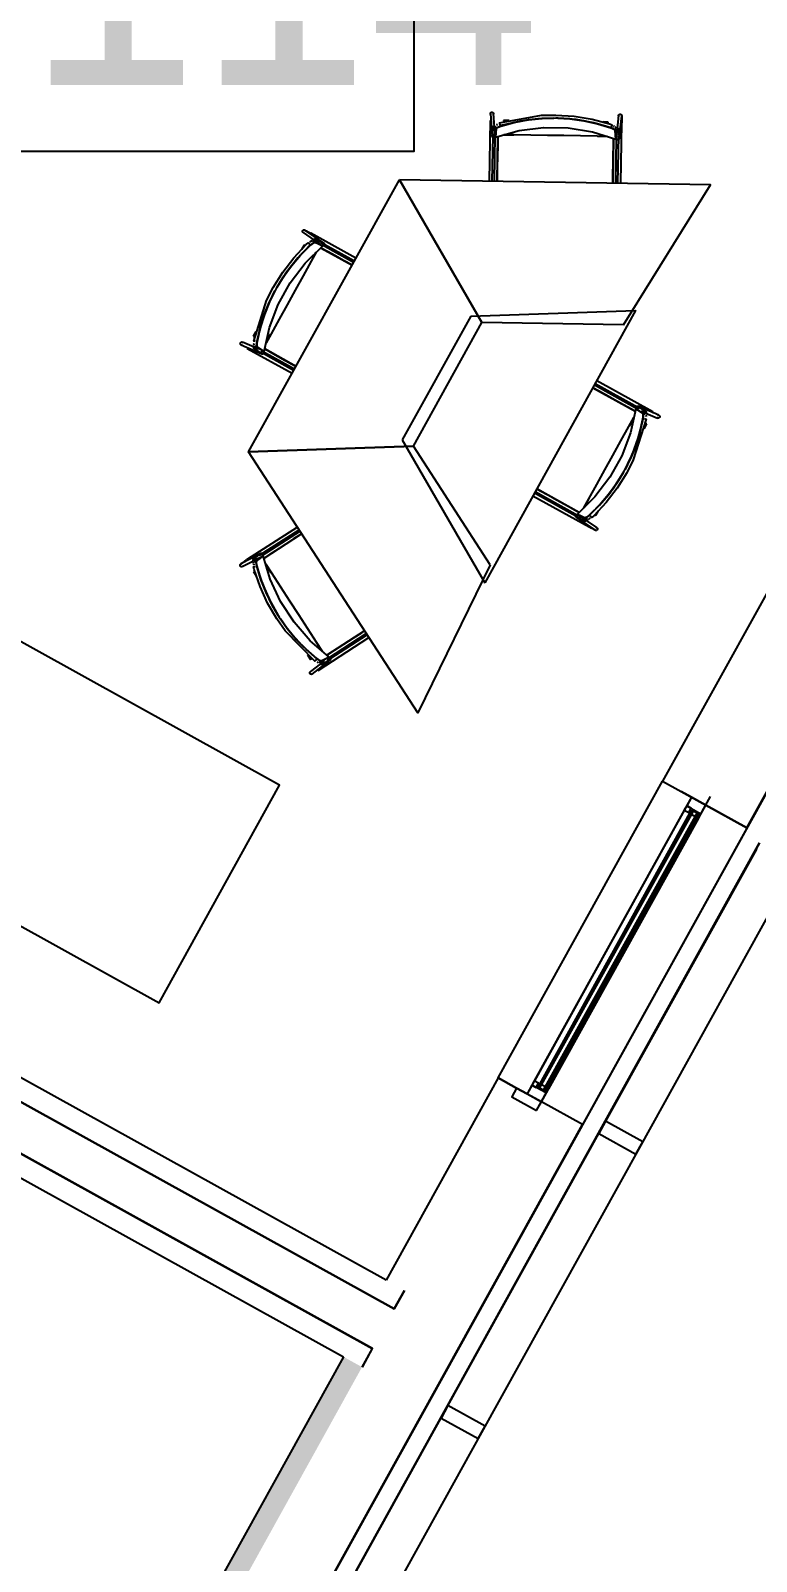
# Model space of a CAD drawing. Header units: metres. Extents: x 2.5 to 42.6, y 0.9 to 31.9.
# Drawn here: x 30.366 to 31.377, y 12.086 to 14.218 of the extents above; entities that cross this region are included whole.
import ezdxf

# ---------------------------------------------------------------- set-up
doc = ezdxf.new("R2010")
doc.units = ezdxf.units.M
for name, color, linetype in [('ARREDI', 9, 'Continuous'), ('INFISSI_VETRATE', 4, 'Continuous'), ('PARETI_STRUTTURE', 7, 'Continuous'), ('PILASTRI_SETTI', 8, 'Continuous'), ('WAYFINDING_RIQUADRI', 7, 'Continuous'), ('WAYFINDING_TESTI', 7, 'Continuous')]:
    doc.layers.add(name, color=color, linetype=linetype)

msp = doc.modelspace()

# ---------------------------------------------------------------- linework, layer by layer
at = {"layer": 'ARREDI'}
for points in [[(31.0068, 14.0925), (31.0063, 14.0925), (31.006, 14.0925), (31.006, 14.0925), (31.006, 14.0925)], [(31.0071, 14.1005), (31.0066, 14.1011), (31.0063, 14.1018), (31.0063, 14.102), (31.0063, 14.1025), (31.0066, 14.1032), (31.007, 14.1038), (31.0077, 14.1042), (31.0084, 14.1043), (31.0092, 14.1042), (31.0098, 14.1039)], [(31.0075, 14.0925), (31.0068, 14.0925)], [(31.0098, 14.1039), (31.0103, 14.1033), (31.0106, 14.1026), (31.0106, 14.1024), (31.0106, 14.1019), (31.0104, 14.1012), (31.0099, 14.1006)], [(31.0208, 14.0848), (31.0396, 14.09), (31.0588, 14.0936)], [(31.0589, 14.0936), (31.0397, 14.09), (31.021, 14.0849)], [(31.0248, 14.0928), (31.0248, 14.0928)], [(31.0248, 14.0928), (31.0248, 14.0925), (31.0248, 14.092), (31.0248, 14.0914), (31.0248, 14.0906)], [(31.0779, 14.0956), (31.0593, 14.0936)], [(31.0593, 14.0936), (31.0779, 14.0956)], [(31.0785, 14.0956), (31.0949, 14.096)], [(31.0948, 14.096), (31.0786, 14.0956)], [(31.1739, 14.0824), (31.1554, 14.0881), (31.1364, 14.0923), (31.1171, 14.095), (31.1005, 14.0959)], [(31.1005, 14.0959), (31.1171, 14.095), (31.1364, 14.0923), (31.1555, 14.0881), (31.1741, 14.0823)], [(31.1856, 14.0977), (31.1851, 14.0983), (31.1849, 14.099), (31.1849, 14.0995), (31.1849, 14.0998), (31.1852, 14.1005), (31.1857, 14.101)], [(31.1857, 14.101), (31.1864, 14.1014), (31.1872, 14.1014), (31.1879, 14.1013), (31.1885, 14.1009), (31.189, 14.1003), (31.1892, 14.0996), (31.1892, 14.0991), (31.1892, 14.0988), (31.1888, 14.0981), (31.1883, 14.0976)], [(31.0096, 14.0691), (31.0091, 14.0697), (31.0088, 14.0704), (31.0088, 14.0706), (31.0088, 14.0711), (31.009, 14.0718), (31.0095, 14.0724), (31.0101, 14.0728), (31.0109, 14.0729)], [(31.0107, 14.0813), (31.0102, 14.0819), (31.0099, 14.0826), (31.0099, 14.0832), (31.0099, 14.0833), (31.0101, 14.0839), (31.0102, 14.084), (31.0106, 14.0846), (31.0113, 14.0849), (31.012, 14.0851)], [(31.0139, 14.084), (31.0142, 14.0834), (31.0142, 14.0828), (31.0142, 14.0826), (31.014, 14.0819), (31.014, 14.0819), (31.0135, 14.0814), (31.0129, 14.081), (31.0121, 14.0809), (31.0114, 14.081), (31.0107, 14.0813)], [(31.0133, 14.0696), (31.0123, 14.0725), (31.0133, 14.0696)], [(31.0124, 14.0777), (31.0126, 14.0791), (31.0132, 14.085)], [(31.0145, 14.0814), (31.0139, 14.0755), (31.0133, 14.0696), (31.0463, 14.0787), (31.0803, 14.083), (31.1146, 14.0825), (31.1484, 14.0771), (31.1811, 14.0669), (31.1807, 14.0728), (31.1803, 14.0787), (31.1798, 14.0794), (31.1784, 14.0804), (31.1763, 14.0814), (31.1741, 14.0823)], [(31.0208, 14.0848), (31.0186, 14.084), (31.0165, 14.083), (31.0151, 14.0821), (31.0145, 14.0814)], [(31.0145, 14.0814), (31.015, 14.0821), (31.0164, 14.083), (31.0184, 14.0839), (31.0208, 14.0848)], [(31.0151, 14.0866), (31.0163, 14.0872)], [(31.0163, 14.0872), (31.0151, 14.0866)], [(31.0167, 14.0706), (31.0165, 14.0578), (31.0163, 14.0425), (31.016, 14.0272), (31.0158, 14.012), (31.0157, 14.0079)], [(31.0201, 14.0864), (31.0199, 14.0871), (31.0197, 14.0878), (31.0195, 14.0884), (31.0193, 14.0889), (31.0192, 14.0892), (31.0192, 14.0892), (31.0192, 14.0892), (31.0193, 14.089)], [(31.0205, 14.0851), (31.0205, 14.0853), (31.0203, 14.0858), (31.0201, 14.0864)], [(31.0253, 14.0729), (31.0392, 14.0727)], [(31.1692, 14.0706), (31.1549, 14.0708), (31.1319, 14.0712), (31.1088, 14.0716), (31.0857, 14.0719), (31.0626, 14.0723), (31.0396, 14.0727), (31.0253, 14.0729)], [(31.1555, 14.0708), (31.1692, 14.0706)], [(31.1704, 14.0883), (31.1704, 14.089), (31.1704, 14.0897), (31.1704, 14.0902), (31.1704, 14.0904)], [(31.1741, 14.0823), (31.1765, 14.0814), (31.1785, 14.0804), (31.1798, 14.0794), (31.1803, 14.0787)], [(31.1749, 14.0839), (31.1746, 14.0833), (31.1745, 14.0829), (31.1744, 14.0826)], [(31.1759, 14.0866), (31.1758, 14.0864), (31.1756, 14.0859), (31.1754, 14.0853), (31.1751, 14.0846), (31.1749, 14.0839)], [(31.1756, 14.0859), (31.1766, 14.0855)], [(31.1766, 14.0855), (31.1756, 14.0859)], [(31.1778, 14.085), (31.1788, 14.0845)], [(31.179, 14.0844), (31.1779, 14.085)], [(31.1799, 14.084), (31.1812, 14.083)], [(31.1813, 14.083), (31.1799, 14.0839)], [(31.1841, 14.0785), (31.1834, 14.0782), (31.1827, 14.0781), (31.1819, 14.0783), (31.1813, 14.0786), (31.1809, 14.0792), (31.1809, 14.0792), (31.1806, 14.0799), (31.1806, 14.0801), (31.1807, 14.0807), (31.181, 14.0813), (31.1815, 14.0819)], [(31.1819, 14.0807), (31.1822, 14.0764), (31.1823, 14.0747)], [(31.1822, 14.0822), (31.1829, 14.0823), (31.1836, 14.0822), (31.1843, 14.0818), (31.1847, 14.0812), (31.1848, 14.0811), (31.185, 14.0805), (31.185, 14.0803), (31.1849, 14.0798), (31.1846, 14.0791), (31.1841, 14.0785)], [(31.1822, 14.0783), (31.1822, 14.0783)], [(31.1824, 14.0732), (31.1825, 14.0722)], [(31.1883, 14.0895), (31.1877, 14.0895)], [(31.1892, 14.0895), (31.1892, 14.0895), (31.1891, 14.0895), (31.1888, 14.0895), (31.1883, 14.0895)], [(31.0128, 14.0698), (31.0124, 14.0692), (31.0117, 14.0688), (31.011, 14.0687), (31.0102, 14.0688), (31.0096, 14.0691)], [(31.1767, 14.0058), (31.1769, 14.0188), (31.1772, 14.0317), (31.1774, 14.0446), (31.1776, 14.0575), (31.1777, 14.068)], [(31.182, 14.069), (31.1811, 14.0669)], [(31.1849, 14.0663), (31.1842, 14.066), (31.1834, 14.0659), (31.1827, 14.066), (31.1821, 14.0664), (31.1816, 14.067), (31.1814, 14.0678)], [(31.1844, 14.07), (31.185, 14.0696), (31.1855, 14.069), (31.1857, 14.0683), (31.1857, 14.0678), (31.1857, 14.0678), (31.1857, 14.0675), (31.1854, 14.0668), (31.1849, 14.0663)], [(30.8992, 13.6392), (30.6697, 13.6313), (30.8797, 14.0102)], [(31.1915, 13.8082), (31.3128, 14.0032), (30.8797, 14.0102)], [(30.6815, 13.7776), (30.6864, 13.7743), (30.6913, 13.7711), (30.6988, 13.8044), (30.711, 13.8365), (30.7276, 13.8665), (30.7483, 13.8938), (30.7726, 13.9178), (30.7672, 13.9203), (30.7618, 13.9227), (30.761, 13.9226), (30.7595, 13.9218), (30.7576, 13.9205), (30.7557, 13.9189)], [(30.7447, 13.938), (30.7447, 13.9387), (30.745, 13.9394), (30.7455, 13.94), (30.7462, 13.9403), (30.7469, 13.9405), (30.7476, 13.9403), (30.7481, 13.9401), (30.7481, 13.9401), (30.7483, 13.9399), (30.7487, 13.9393), (30.749, 13.9386)], [(30.7468, 13.9361), (30.7461, 13.9363), (30.7456, 13.9365), (30.7456, 13.9365), (30.7454, 13.9367), (30.745, 13.9373), (30.7447, 13.938)], [(30.7527, 13.9225), (30.7527, 13.9225)], [(30.7528, 13.9225), (30.7529, 13.9223), (30.7533, 13.9219), (30.7537, 13.9214), (30.7542, 13.9208), (30.7547, 13.9203)], [(30.7533, 13.9219), (30.7541, 13.9226)], [(30.7551, 13.9234), (30.7562, 13.9242)], [(30.7562, 13.9242), (30.7552, 13.9235)], [(30.7561, 13.9348), (30.7557, 13.9343)], [(30.7557, 13.9189), (30.7577, 13.9205), (30.7595, 13.9218), (30.761, 13.9226), (30.7619, 13.9227)], [(30.7565, 13.9356), (30.7565, 13.9356), (30.7565, 13.9355), (30.7563, 13.9353), (30.7561, 13.9349)], [(30.757, 13.9247), (30.7585, 13.9255)], [(30.7585, 13.9255), (30.757, 13.9248)], [(30.7596, 13.926), (30.7599, 13.9267), (30.7604, 13.9272), (30.761, 13.9276), (30.7617, 13.9277), (30.7618, 13.9277), (30.7625, 13.9276), (30.7626, 13.9275), (30.7631, 13.9272), (30.7635, 13.9266), (30.7638, 13.9259)], [(30.7638, 13.9259), (30.7638, 13.9252), (30.7635, 13.9245), (30.763, 13.9239), (30.7624, 13.9235), (30.7617, 13.9234), (30.7616, 13.9234), (30.7609, 13.9235), (30.7608, 13.9236), (30.7603, 13.9239), (30.7599, 13.9245), (30.7596, 13.9252)], [(30.7608, 13.925), (30.7648, 13.9232), (30.7663, 13.9225)], [(30.7677, 13.9219), (30.7686, 13.9215)], [(30.771, 13.9216), (30.7715, 13.9222), (30.7721, 13.9225), (30.7729, 13.9227), (30.7736, 13.9225), (30.774, 13.9223), (30.774, 13.9223), (30.7742, 13.9221), (30.7747, 13.9215), (30.7749, 13.9208)], [(30.7638, 13.9091), (30.7569, 13.8966), (30.7457, 13.8764), (30.7345, 13.8562), (30.7233, 13.836), (30.7121, 13.8158), (30.7009, 13.7957), (30.694, 13.7832)], [(30.7091, 13.8603), (30.7178, 13.8746), (30.7292, 13.8904), (30.7419, 13.9052), (30.7557, 13.9189)], [(30.7556, 13.9188), (30.7418, 13.9051), (30.7292, 13.8903), (30.7177, 13.8746), (30.7091, 13.8603)], [(30.7487, 13.9184), (30.7481, 13.9188), (30.7475, 13.9191), (30.7471, 13.9193), (30.7468, 13.9194)], [(30.7547, 13.9203), (30.7551, 13.9198), (30.7554, 13.9195), (30.7556, 13.9193)], [(30.7571, 13.8969), (30.7638, 13.9091)], [(30.8132, 13.8915), (30.8018, 13.8978), (30.7905, 13.904), (30.7793, 13.9103), (30.7708, 13.915)], [(30.7712, 13.9196), (30.7726, 13.9178)], [(30.7749, 13.9208), (30.7749, 13.9201), (30.7746, 13.9194), (30.7741, 13.9188), (30.7735, 13.9185), (30.7728, 13.9183), (30.772, 13.9185)], [(30.6988, 13.8403), (30.6916, 13.8225), (30.6857, 13.8039), (30.6814, 13.785)], [(30.6814, 13.7848), (30.6857, 13.8038), (30.6915, 13.8224), (30.6988, 13.8402)], [(30.7064, 13.8554), (30.699, 13.8409)], [(30.699, 13.8408), (30.7064, 13.8554)], [(30.9791, 13.82), (30.8837, 13.6478)], [(30.9791, 13.82), (31.2086, 13.8279), (30.9986, 13.449)], [(30.6697, 13.6313), (30.8992, 13.6392), (30.9946, 13.8114)], [(30.694, 13.7832), (30.7008, 13.7954)], [(31.1915, 13.8082), (30.9946, 13.8114)], [(30.6611, 13.7801), (30.6604, 13.7799), (30.6596, 13.78), (30.6594, 13.7801), (30.6594, 13.7801), (30.659, 13.7803), (30.6585, 13.7809), (30.6582, 13.7816), (30.6581, 13.7823), (30.6583, 13.7831), (30.6588, 13.7837), (30.6594, 13.7841)], [(30.6594, 13.7841), (30.6601, 13.7842), (30.6609, 13.7841), (30.6611, 13.7841), (30.6611, 13.7841), (30.6615, 13.7838), (30.6621, 13.7833)], [(30.6681, 13.7761), (30.6678, 13.7756), (30.6677, 13.7754)], [(30.6677, 13.7753), (30.6677, 13.7753)], [(30.6684, 13.7767), (30.6681, 13.7761)], [(30.6762, 13.7921), (30.6765, 13.792), (30.6769, 13.7917), (30.6775, 13.7914), (30.6781, 13.791)], [(30.679, 13.7851), (30.6782, 13.7852), (30.6776, 13.7853), (30.6771, 13.7854), (30.6768, 13.7854), (30.6768, 13.7854), (30.6768, 13.7854), (30.677, 13.7854)], [(30.6797, 13.7743), (30.679, 13.7741), (30.6783, 13.7742), (30.6777, 13.7744), (30.6776, 13.7745), (30.6771, 13.775), (30.6771, 13.775), (30.6768, 13.7757), (30.6768, 13.7764), (30.677, 13.7772), (30.6775, 13.7778)], [(30.6772, 13.7798), (30.6771, 13.7806), (30.6772, 13.7819)], [(30.6772, 13.7819), (30.6771, 13.7806)], [(30.6837, 13.7741), (30.6825, 13.7749), (30.6776, 13.7782)], [(30.6788, 13.7784), (30.6796, 13.7783), (30.6801, 13.778), (30.6802, 13.7779), (30.6807, 13.7774), (30.6807, 13.7774), (30.681, 13.7767), (30.681, 13.776), (30.6808, 13.7753), (30.6804, 13.7747), (30.6797, 13.7743)], [(30.681, 13.7847), (30.6808, 13.7848), (30.6803, 13.7848), (30.6797, 13.785)], [(30.6815, 13.7776), (30.6811, 13.7784), (30.6809, 13.78), (30.6811, 13.7823), (30.6814, 13.7848)], [(30.6814, 13.7848), (30.6811, 13.7824), (30.681, 13.7801), (30.6811, 13.7784), (30.6815, 13.7776)], [(30.6921, 13.7745), (30.7032, 13.7683), (30.7166, 13.7609), (30.73, 13.7535), (30.7357, 13.7503)], [(30.69, 13.7675), (30.6892, 13.7673), (30.6885, 13.7674), (30.6883, 13.7675), (30.6882, 13.7675), (30.6878, 13.7678), (30.6873, 13.7683), (30.687, 13.769), (30.687, 13.7697), (30.6872, 13.7705)], [(30.6913, 13.771), (30.6883, 13.7715), (30.6913, 13.771)], [(30.6904, 13.7712), (30.6909, 13.7707), (30.6912, 13.77), (30.6912, 13.7692), (30.691, 13.7685), (30.6906, 13.7679), (30.6899, 13.7675)], [(31.2082, 13.6877), (31.197, 13.6939), (31.1836, 13.7013), (31.1703, 13.7087), (31.1569, 13.7161), (31.1491, 13.7205)], [(31.2188, 13.6846), (31.2139, 13.6879), (31.209, 13.6912), (31.2014, 13.6578), (31.1893, 13.6257), (31.1726, 13.5958), (31.1519, 13.5684), (31.1276, 13.5444), (31.133, 13.5419), (31.1384, 13.5395), (31.1393, 13.5397), (31.1408, 13.5404), (31.1427, 13.5418), (31.1445, 13.5433)], [(31.2098, 13.691), (31.2093, 13.6915), (31.209, 13.6922), (31.209, 13.693), (31.2092, 13.6937), (31.2097, 13.6943), (31.2103, 13.6947)], [(31.209, 13.6912), (31.2119, 13.6908), (31.209, 13.6912)], [(31.2103, 13.6947), (31.211, 13.6949), (31.2118, 13.6948), (31.212, 13.6947), (31.212, 13.6947), (31.2124, 13.6945), (31.2129, 13.6939), (31.2132, 13.6932), (31.2133, 13.6925), (31.213, 13.6917)], [(31.2165, 13.6881), (31.2177, 13.6873), (31.2226, 13.684)], [(31.2214, 13.6839), (31.2207, 13.6839), (31.2201, 13.6842), (31.22, 13.6843), (31.2195, 13.6848), (31.2195, 13.6848), (31.2192, 13.6855), (31.2192, 13.6862), (31.2194, 13.6869), (31.2199, 13.6875), (31.2205, 13.6879)], [(31.2205, 13.6879), (31.2212, 13.6881), (31.222, 13.688), (31.2225, 13.6878), (31.2226, 13.6877), (31.2231, 13.6872), (31.2231, 13.6872), (31.2234, 13.6865), (31.2234, 13.6858), (31.2232, 13.685), (31.2227, 13.6844)], [(31.2322, 13.6861), (31.2324, 13.6866), (31.2326, 13.6868)], [(31.2326, 13.6869), (31.2326, 13.6869)], [(31.1364, 13.5531), (31.1434, 13.5656), (31.1545, 13.5858), (31.1657, 13.606), (31.1769, 13.6262), (31.1881, 13.6464), (31.1993, 13.6665), (31.2062, 13.679)], [(31.2062, 13.6791), (31.1995, 13.6668)], [(31.2188, 13.6774), (31.2145, 13.6584), (31.2087, 13.6398), (31.2015, 13.622)], [(31.2015, 13.6219), (31.2087, 13.6397), (31.2145, 13.6583), (31.2188, 13.6772)], [(31.2188, 13.6774), (31.2192, 13.6798), (31.2193, 13.6821), (31.2191, 13.6838), (31.2188, 13.6846)], [(31.2188, 13.6846), (31.2191, 13.6838), (31.2193, 13.6822), (31.2192, 13.6799), (31.2188, 13.6774)], [(31.2192, 13.6775), (31.2195, 13.6775), (31.2199, 13.6774), (31.2205, 13.6773)], [(31.2213, 13.6771), (31.222, 13.677), (31.2227, 13.6769), (31.2232, 13.6768), (31.2234, 13.6768), (31.2235, 13.6768), (31.2235, 13.6768), (31.2232, 13.6768)], [(31.224, 13.6701), (31.2238, 13.6703), (31.2233, 13.6705), (31.2228, 13.6708), (31.2221, 13.6712)], [(31.223, 13.6824), (31.2231, 13.6816), (31.2231, 13.6803)], [(31.2231, 13.6803), (31.2231, 13.6816)], [(31.2318, 13.6855), (31.2322, 13.6861)], [(31.2408, 13.6781), (31.2401, 13.678), (31.2393, 13.6781), (31.2391, 13.6781), (31.2391, 13.6781), (31.2387, 13.6784), (31.2382, 13.6789)], [(31.2391, 13.6821), (31.2399, 13.6823), (31.2406, 13.6822), (31.2408, 13.6821), (31.2409, 13.6821), (31.2413, 13.6819), (31.2418, 13.6813), (31.2421, 13.6806), (31.2421, 13.6799), (31.2419, 13.6792), (31.2414, 13.6786), (31.2408, 13.6781)], [(30.8837, 13.6478), (30.9986, 13.449)], [(31.0062, 13.474), (30.9052, 13.2678), (30.6697, 13.6313)], [(31.0062, 13.474), (30.8992, 13.6392)], [(31.1912, 13.6019), (31.1825, 13.5876), (31.171, 13.5718), (31.1584, 13.557), (31.1445, 13.5433)], [(31.1446, 13.5434), (31.1584, 13.5571), (31.1711, 13.5719), (31.1825, 13.5876), (31.1912, 13.6019)], [(31.1939, 13.6068), (31.2012, 13.6214)], [(31.2012, 13.6214), (31.1939, 13.6068)], [(31.071, 13.5796), (31.0758, 13.577), (31.0871, 13.5707), (31.0984, 13.5644), (31.1097, 13.5582), (31.121, 13.5519), (31.1301, 13.5469)], [(31.1432, 13.5653), (31.1364, 13.5531)], [(31.1253, 13.5414), (31.1253, 13.5421), (31.1256, 13.5428), (31.1261, 13.5434), (31.1267, 13.5437), (31.1275, 13.5439), (31.1282, 13.5437)], [(31.1293, 13.5406), (31.1288, 13.54), (31.1281, 13.5397), (31.1274, 13.5395), (31.1266, 13.5397), (31.1262, 13.5399), (31.1262, 13.5399), (31.126, 13.5401), (31.1255, 13.5407), (31.1253, 13.5414)], [(31.1291, 13.5426), (31.1276, 13.5444)], [(31.1325, 13.5403), (31.1316, 13.5407)], [(31.1394, 13.5372), (31.1355, 13.539), (31.134, 13.5397)], [(31.1365, 13.5363), (31.1365, 13.537), (31.1367, 13.5377), (31.1372, 13.5383), (31.1379, 13.5387), (31.1386, 13.5388), (31.1386, 13.5388), (31.1393, 13.5387), (31.1394, 13.5386), (31.1399, 13.5383), (31.1404, 13.5377), (31.1406, 13.537)], [(31.1445, 13.5433), (31.1426, 13.5417), (31.1407, 13.5404), (31.1392, 13.5396), (31.1384, 13.5395)], [(31.1432, 13.5375), (31.1417, 13.5367)], [(31.1417, 13.5367), (31.1432, 13.5374)], [(31.1451, 13.5388), (31.144, 13.538)], [(31.144, 13.538), (31.1451, 13.5387)], [(31.1455, 13.5419), (31.1451, 13.5424), (31.1448, 13.5427), (31.1446, 13.5429)], [(31.1475, 13.5397), (31.1473, 13.5399), (31.147, 13.5403), (31.1465, 13.5408), (31.146, 13.5414), (31.1455, 13.5419)], [(31.147, 13.5403), (31.1461, 13.5396)], [(31.1475, 13.5397), (31.1475, 13.5397)], [(31.1515, 13.5438), (31.1522, 13.5434), (31.1528, 13.5431), (31.1532, 13.5429), (31.1534, 13.5428)], [(30.7434, 13.517), (30.7433, 13.5169), (30.7324, 13.5099), (30.7216, 13.5028), (30.7107, 13.4958), (30.6999, 13.4888), (30.6911, 13.4831)], [(31.1406, 13.5362), (31.1403, 13.5355), (31.1399, 13.535), (31.1392, 13.5346), (31.1385, 13.5345), (31.1384, 13.5345), (31.1378, 13.5346), (31.1376, 13.5347), (31.1371, 13.535), (31.1367, 13.5356), (31.1365, 13.5363)], [(31.1438, 13.5266), (31.1437, 13.5266), (31.1438, 13.5266), (31.1439, 13.5269), (31.1442, 13.5274)], [(31.1442, 13.5274), (31.1445, 13.5279)], [(31.1555, 13.5243), (31.1555, 13.5235), (31.1552, 13.5228), (31.1547, 13.5222), (31.1541, 13.5219), (31.1533, 13.5218), (31.1526, 13.5219), (31.1522, 13.5221), (31.1522, 13.5221), (31.152, 13.5223), (31.1515, 13.5229), (31.1513, 13.5236)], [(31.1534, 13.5261), (31.1542, 13.5259), (31.1546, 13.5257), (31.1546, 13.5257), (31.1548, 13.5255), (31.1553, 13.525), (31.1555, 13.5243)], [(30.6592, 13.4713), (30.6586, 13.4717), (30.6581, 13.4723), (30.6578, 13.473), (30.6578, 13.4737), (30.658, 13.4744), (30.6585, 13.475), (30.6589, 13.4753), (30.6589, 13.4753), (30.6592, 13.4754), (30.6599, 13.4755), (30.6606, 13.4754)], [(30.6668, 13.4806), (30.6668, 13.4806)], [(30.6669, 13.4806), (30.667, 13.4803), (30.6673, 13.4799)], [(30.6673, 13.4799), (30.6677, 13.4793)], [(30.6768, 13.4789), (30.6763, 13.4794), (30.676, 13.4801), (30.676, 13.4809), (30.6763, 13.4816), (30.6763, 13.4816), (30.6767, 13.4821), (30.6768, 13.4822), (30.6774, 13.4825), (30.6781, 13.4826), (30.6788, 13.4825)], [(30.6767, 13.4777), (30.6767, 13.476)], [(30.6767, 13.4759), (30.6767, 13.4776)], [(30.6768, 13.475), (30.6769, 13.4738)], [(30.6769, 13.4737), (30.6768, 13.4748)], [(30.6788, 13.4825), (30.6795, 13.4821), (30.68, 13.4816), (30.6802, 13.4809), (30.6803, 13.4801), (30.68, 13.4794), (30.68, 13.4794), (30.6796, 13.4789), (30.6795, 13.4788), (30.6789, 13.4785), (30.6782, 13.4784), (30.6775, 13.4785)], [(30.6783, 13.4794), (30.6817, 13.4821), (30.683, 13.4831)], [(30.7709, 13.3401), (30.7761, 13.3429), (30.7813, 13.3456), (30.7554, 13.368), (30.7329, 13.3938), (30.7143, 13.4226), (30.6999, 13.4537), (30.6901, 13.4865), (30.6854, 13.4829), (30.6808, 13.4793), (30.6805, 13.4784), (30.6804, 13.4767), (30.6807, 13.4745), (30.6812, 13.4721)], [(30.6812, 13.4721), (30.6807, 13.4746), (30.6804, 13.4768), (30.6805, 13.4785), (30.6808, 13.4793)], [(30.6857, 13.4875), (30.6857, 13.4883), (30.686, 13.489), (30.6864, 13.4896), (30.6869, 13.4898), (30.6871, 13.4899), (30.6878, 13.4901), (30.6885, 13.4899)], [(30.6879, 13.486), (30.6901, 13.4865)], [(30.6885, 13.4899), (30.6892, 13.4896), (30.6897, 13.489), (30.69, 13.4883), (30.69, 13.4876), (30.6897, 13.4868), (30.6893, 13.4863)], [(30.7013, 13.4629), (30.6937, 13.4746)], [(30.6937, 13.4746), (30.7015, 13.4626), (30.714, 13.4433), (30.7265, 13.4239), (30.7391, 13.4045), (30.7516, 13.3851), (30.7641, 13.3658), (30.7719, 13.3538)], [(30.6618, 13.4723), (30.6613, 13.4717), (30.6609, 13.4714), (30.6609, 13.4714), (30.6607, 13.4714), (30.66, 13.4712), (30.6592, 13.4713)], [(30.6784, 13.4657), (30.6777, 13.4653), (30.6772, 13.4649), (30.6768, 13.4646), (30.6765, 13.4645)], [(30.6766, 13.4711), (30.6766, 13.4711), (30.6767, 13.4711), (30.6769, 13.4712)], [(30.6774, 13.4713), (30.6772, 13.4724)], [(30.6772, 13.4724), (30.6774, 13.4713)], [(30.6774, 13.4713), (30.6781, 13.4715), (30.6788, 13.4717)], [(30.6795, 13.4718), (30.6801, 13.472), (30.6806, 13.4721), (30.6808, 13.4722)], [(30.7109, 13.4034), (30.7024, 13.4177), (30.6939, 13.4353), (30.6868, 13.4534), (30.6812, 13.4721)], [(30.6813, 13.4719), (30.6869, 13.4533), (30.6939, 13.4352), (30.7025, 13.4177), (30.711, 13.4034)], [(30.714, 13.3986), (30.7234, 13.3853)], [(30.7234, 13.3853), (30.714, 13.3986)], [(30.7238, 13.3848), (30.7361, 13.3701), (30.7497, 13.3562), (30.7644, 13.3435)], [(30.7645, 13.3434), (30.7498, 13.3562), (30.7361, 13.37), (30.7238, 13.3848)], [(30.7787, 13.3479), (30.7894, 13.3549), (30.8022, 13.3632), (30.8151, 13.3715), (30.8279, 13.3798), (30.8312, 13.382)], [(30.7719, 13.3537), (30.7644, 13.3655)], [(30.7813, 13.3456), (30.7796, 13.3432), (30.7813, 13.3456)], [(30.7549, 13.3237), (30.755, 13.3244), (30.7555, 13.325), (30.7557, 13.3252), (30.7557, 13.3252), (30.7561, 13.3254), (30.7568, 13.3256)], [(30.7557, 13.3423), (30.7559, 13.3424), (30.7563, 13.3427), (30.7569, 13.343), (30.7575, 13.3434)], [(30.7636, 13.342), (30.7632, 13.3414), (30.7627, 13.3408), (30.7623, 13.3403), (30.762, 13.3399), (30.7618, 13.3396), (30.7618, 13.3396), (30.7618, 13.3396), (30.762, 13.3398)], [(30.7645, 13.343), (30.7643, 13.3428), (30.764, 13.3425), (30.7636, 13.342)], [(30.7645, 13.3434), (30.7665, 13.342), (30.7685, 13.3408), (30.77, 13.3401), (30.7709, 13.3401)], [(30.7709, 13.3401), (30.7701, 13.3401), (30.7685, 13.3408), (30.7666, 13.3419), (30.7645, 13.3434)], [(30.7662, 13.3377), (30.7651, 13.3383)], [(30.7651, 13.3383), (30.7663, 13.3376)], [(30.7656, 13.3281), (30.766, 13.3275)], [(30.766, 13.3275), (30.7663, 13.3271), (30.7664, 13.3269), (30.7665, 13.3268), (30.7664, 13.3268)], [(30.7751, 13.3404), (30.7739, 13.3397), (30.7686, 13.337)], [(30.7689, 13.3374), (30.769, 13.3381), (30.7695, 13.3387), (30.7699, 13.3391), (30.7701, 13.3391), (30.7708, 13.3393), (30.7715, 13.3393), (30.7722, 13.3389), (30.7727, 13.3384), (30.773, 13.3377), (30.7731, 13.337)], [(30.7731, 13.337), (30.7729, 13.3362), (30.7725, 13.3356), (30.772, 13.3353), (30.7719, 13.3352), (30.7712, 13.335), (30.7712, 13.335), (30.7704, 13.3351), (30.7698, 13.3354), (30.7693, 13.336)], [(30.7838, 13.3428), (30.7837, 13.3421), (30.7832, 13.3415), (30.7831, 13.3413), (30.783, 13.3413), (30.7826, 13.341), (30.7819, 13.3408), (30.7812, 13.3409), (30.7805, 13.3412), (30.7799, 13.3418)], [(30.7815, 13.3451), (30.7823, 13.3451), (30.7829, 13.3448), (30.7835, 13.3442), (30.7838, 13.3436), (30.7838, 13.3428)], [(30.7591, 13.3229), (30.759, 13.3225), (30.7585, 13.3219), (30.7584, 13.3218), (30.7584, 13.3218), (30.7579, 13.3215), (30.7572, 13.3213), (30.7565, 13.3214), (30.7558, 13.3217), (30.7553, 13.3222), (30.7549, 13.3229), (30.7549, 13.3237)], [(31.3768, 13.0777), (31.1668, 12.6989)], [(30.9422, 12.2944), (31.1617, 12.6905)], [(30.7227, 11.8984), (30.9422, 12.2944)]]:
    msp.add_lwpolyline(points, dxfattribs=at)
for points in [[(30.8797, 14.0101), (30.9946, 13.8114)], [(29.9939, 13.1694), (30.5449, 12.8639), (30.7129, 13.167), (30.1619, 13.4724)], [(31.2797, 13.1382), (31.2764, 13.1322), (31.2825, 13.1288), (31.2858, 13.1348)], [(31.2797, 13.1382), (31.2985, 13.1277), (31.2951, 13.1215), (31.2963, 13.1209), (31.3064, 13.1392), (31.2865, 13.1503)], [(31.2842, 13.1279), (31.2858, 13.1308), (31.2841, 13.1317), (31.2825, 13.1288)], [(31.2916, 13.1235), (31.2941, 13.1279), (31.2886, 13.131), (31.2861, 13.1265)], [(31.2972, 13.1252), (31.2957, 13.126), (31.2938, 13.1226), (31.2952, 13.1218)], [(31.3812, 13.0865), (31.1617, 12.6905)], [(31.0641, 12.7492), (31.0574, 12.737), (31.0774, 12.726), (31.0875, 12.7443), (31.0864, 12.7449), (31.0829, 12.7388)], [(31.0641, 12.7492), (31.0702, 12.7458), (31.0735, 12.7518), (31.0674, 12.7551)], [(31.0752, 12.7508), (31.0735, 12.7518), (31.0719, 12.7489), (31.0736, 12.748)], [(31.0829, 12.7469), (31.0774, 12.7499), (31.0749, 12.7455), (31.0804, 12.7424)], [(31.0843, 12.7412), (31.0862, 12.7447), (31.0848, 12.7455), (31.0829, 12.742)], [(31.1617, 12.6905), (30.9422, 12.2945), (30.9425, 12.2943), (31.162, 12.6903)], [(30.9422, 12.2944), (30.7227, 11.8984), (30.723, 11.8982), (30.9425, 12.2943)]]:
    msp.add_lwpolyline(points, close=True, dxfattribs=at)
at = {"layer": 'INFISSI_VETRATE'}
for points in [[(31.2761, 13.1133), (31.2822, 13.1194)], [(31.2637, 13.0731), (31.2698, 13.0791)], [(31.2415, 13.0509), (31.2475, 13.0569)], [(31.2291, 13.0106), (31.2351, 13.0167)], [(31.2069, 12.9884), (31.2129, 12.9945)], [(31.1945, 12.9482), (31.2005, 12.9542)], [(31.1722, 12.9259), (31.1783, 12.932)], [(31.1598, 12.8857), (31.1659, 12.8918)], [(31.1376, 12.8635), (31.1437, 12.8695)], [(31.1252, 12.8232), (31.1313, 12.8293)], [(31.103, 12.801), (31.109, 12.8071)], [(31.0906, 12.7608), (31.0966, 12.7668)]]:
    msp.add_lwpolyline(points, dxfattribs=at)
at = {"layer": 'PARETI_STRUTTURE'}
for points in [[(31.006, 14.0925), (31.0046, 14.0081)], [(31.0063, 14.102), (31.0088, 14.0706)], [(31.0131, 14.071), (31.0106, 14.1024)], [(31.0192, 14.0892), (31.0775, 14.0999), (31.0977, 14.1003)], [(31.0977, 14.096), (31.0726, 14.0952), (31.0478, 14.0918), (31.0234, 14.086), (31.0205, 14.0851)], [(31.0324, 14.0927), (31.0248, 14.0928)], [(31.0977, 14.1003), (31.123, 14.0987), (31.1479, 14.0945), (31.1723, 14.0879), (31.1759, 14.0867)], [(31.1744, 14.0826), (31.1502, 14.0895), (31.1256, 14.094), (31.1006, 14.0959), (31.0977, 14.096)], [(31.1849, 14.0995), (31.1814, 14.0682)], [(31.1857, 14.0678), (31.1892, 14.0991)], [(31.1892, 14.0993), (31.1893, 14.098), (31.1893, 14.0964), (31.1892, 14.0931), (31.1892, 14.0895)], [(31.0088, 14.0706), (31.009, 14.0714), (31.009, 14.0716), (31.009, 14.0717), (31.009, 14.0718), (31.009, 14.072), (31.009, 14.0721), (31.009, 14.0722), (31.009, 14.0723), (31.009, 14.0725), (31.0091, 14.0726), (31.0091, 14.0727), (31.0091, 14.0729), (31.0091, 14.073), (31.0091, 14.0731), (31.0091, 14.0733), (31.0091, 14.0734), (31.0091, 14.0735), (31.0091, 14.0736), (31.0092, 14.0738), (31.0092, 14.0739), (31.0092, 14.0741), (31.0092, 14.0742), (31.0092, 14.0743), (31.0092, 14.0744), (31.0092, 14.0746), (31.0092, 14.0747), (31.0092, 14.0748), (31.0093, 14.075), (31.0093, 14.0751), (31.0093, 14.0752), (31.0093, 14.0754), (31.0093, 14.0755), (31.0093, 14.0756), (31.0093, 14.0757), (31.0093, 14.0759), (31.0093, 14.076), (31.0094, 14.0761), (31.0094, 14.0763), (31.0094, 14.0764), (31.0094, 14.0765), (31.0094, 14.0767), (31.0094, 14.0768), (31.0094, 14.0769), (31.0094, 14.0771), (31.0094, 14.0772), (31.0094, 14.0773), (31.0094, 14.0774), (31.0095, 14.0776), (31.0095, 14.0777), (31.0095, 14.0778), (31.0095, 14.078), (31.0095, 14.0781), (31.0095, 14.0782), (31.0095, 14.0784), (31.0095, 14.0785), (31.0095, 14.0786), (31.0096, 14.0788), (31.0096, 14.0789), (31.0096, 14.079), (31.0096, 14.0791), (31.0096, 14.0793), (31.0096, 14.0794), (31.0096, 14.0795), (31.0096, 14.0797), (31.0096, 14.0798), (31.0097, 14.0799), (31.0097, 14.0801), (31.0097, 14.0802), (31.0097, 14.0803), (31.0097, 14.0805), (31.0097, 14.0806), (31.0097, 14.0807), (31.0097, 14.0808), (31.0097, 14.081), (31.0098, 14.0811), (31.0098, 14.0812), (31.0098, 14.0814), (31.0098, 14.0815), (31.0098, 14.0816), (31.0098, 14.0818), (31.0098, 14.0819), (31.0098, 14.082), (31.0098, 14.0821), (31.0099, 14.0823), (31.0099, 14.0824), (31.0099, 14.0826), (31.0099, 14.0827), (31.0099, 14.0828), (31.0099, 14.0829), (31.0099, 14.0831), (31.0099, 14.0831)], [(31.0089, 14.0081), (31.01, 14.0707)], [(31.01, 14.0709), (31.01, 14.0739)], [(31.0124, 14.072), (31.0114, 14.008)], [(31.0126, 14.081), (31.0126, 14.0791)], [(31.0142, 14.0828), (31.0133, 14.0711)], [(31.0157, 14.008), (31.0168, 14.0706)], [(31.1704, 14.0905), (31.1633, 14.0906)], [(31.1812, 14.0684), (31.1812, 14.0685), (31.1812, 14.0686), (31.1812, 14.0688), (31.1812, 14.0689), (31.1812, 14.069), (31.1812, 14.0692), (31.1812, 14.0693), (31.1812, 14.0694), (31.1812, 14.0696), (31.1811, 14.0697), (31.1811, 14.0698), (31.1811, 14.0699), (31.1811, 14.0701), (31.1811, 14.0702), (31.1811, 14.0703), (31.1811, 14.0705), (31.1811, 14.0706), (31.1811, 14.0707), (31.1811, 14.0709), (31.1811, 14.071), (31.1811, 14.0711), (31.1811, 14.0713), (31.1811, 14.0714), (31.1811, 14.0715), (31.1811, 14.0717), (31.181, 14.0718), (31.181, 14.0719), (31.181, 14.072), (31.181, 14.0722), (31.181, 14.0723), (31.181, 14.0724), (31.181, 14.0726), (31.181, 14.0727), (31.181, 14.0728), (31.181, 14.073), (31.181, 14.0731), (31.181, 14.0732), (31.181, 14.0733), (31.181, 14.0735), (31.181, 14.0736), (31.1809, 14.0738), (31.1809, 14.0739), (31.1809, 14.074), (31.1809, 14.0741), (31.1809, 14.0743), (31.1809, 14.0744), (31.1809, 14.0745), (31.1809, 14.0747), (31.1809, 14.0748), (31.1809, 14.0749), (31.1809, 14.0751), (31.1809, 14.0752), (31.1809, 14.0753), (31.1809, 14.0754), (31.1809, 14.0756), (31.1808, 14.0757), (31.1808, 14.0758), (31.1808, 14.076), (31.1808, 14.0761), (31.1808, 14.0762), (31.1808, 14.0764), (31.1808, 14.0765), (31.1808, 14.0766), (31.1808, 14.0768), (31.1808, 14.0769), (31.1808, 14.077), (31.1808, 14.0772), (31.1808, 14.0773), (31.1808, 14.0774), (31.1808, 14.0775), (31.1807, 14.0777), (31.1807, 14.0778), (31.1807, 14.0779), (31.1807, 14.0781), (31.1807, 14.0782), (31.1807, 14.0783), (31.1807, 14.0785), (31.1807, 14.0786), (31.1807, 14.0787), (31.1807, 14.0789), (31.1807, 14.079), (31.1807, 14.0791), (31.1807, 14.0793), (31.1807, 14.0794), (31.1807, 14.0795), (31.1807, 14.0796), (31.1807, 14.0798), (31.1807, 14.0799), (31.1806, 14.08), (31.1806, 14.0801)], [(31.1822, 14.0764), (31.1822, 14.0783)], [(31.1846, 14.071), (31.1835, 14.0052)], [(31.185, 14.0803), (31.1855, 14.0686)], [(31.1878, 14.0052), (31.1892, 14.0895)], [(31.1777, 14.068), (31.1767, 14.0054)], [(31.181, 14.0053), (31.1821, 14.0686)], [(31.711, 13.9504), (31.6852, 13.9647), (31.4561, 13.5514), (31.2462, 13.1726), (31.272, 13.1583)], [(30.7039, 13.86), (30.7173, 13.8815), (30.7327, 13.9015), (30.75, 13.9199), (30.7527, 13.9225)], [(30.7456, 13.9365), (30.7716, 13.9187)], [(30.7478, 13.9403), (30.749, 13.9397), (30.7505, 13.9389), (30.7533, 13.9373), (30.7565, 13.9356)], [(30.774, 13.9223), (30.7481, 13.9401)], [(30.8191, 13.9009), (30.7565, 13.9356)], [(30.7714, 13.9186), (30.7713, 13.9187), (30.7711, 13.9187), (30.771, 13.9188), (30.7709, 13.9188), (30.7708, 13.9189), (30.7707, 13.9189), (30.7706, 13.919), (30.7704, 13.919), (30.7703, 13.9191), (30.7702, 13.9192), (30.7701, 13.9192), (30.77, 13.9193), (30.7698, 13.9193), (30.7697, 13.9194), (30.7696, 13.9194), (30.7695, 13.9195), (30.7694, 13.9196), (30.7692, 13.9196), (30.7691, 13.9197), (30.769, 13.9197), (30.7689, 13.9198), (30.7688, 13.9198), (30.7687, 13.9199), (30.7685, 13.9199), (30.7684, 13.92), (30.7683, 13.9201), (30.7682, 13.9201), (30.7681, 13.9202), (30.7679, 13.9202), (30.7678, 13.9203), (30.7677, 13.9203), (30.7676, 13.9204), (30.7675, 13.9204), (30.7674, 13.9205), (30.7672, 13.9206), (30.7671, 13.9206), (30.767, 13.9207), (30.7669, 13.9207), (30.7668, 13.9208), (30.7666, 13.9208), (30.7665, 13.9209), (30.7664, 13.9209), (30.7663, 13.921), (30.7662, 13.9211), (30.7661, 13.9211), (30.7659, 13.9212), (30.7658, 13.9212), (30.7657, 13.9213), (30.7656, 13.9214), (30.7655, 13.9214), (30.7653, 13.9215), (30.7652, 13.9215), (30.7651, 13.9216), (30.765, 13.9216), (30.7649, 13.9217), (30.7647, 13.9217), (30.7646, 13.9218), (30.7645, 13.9219), (30.7644, 13.9219), (30.7643, 13.922), (30.7641, 13.922), (30.764, 13.9221), (30.7639, 13.9221), (30.7638, 13.9222), (30.7637, 13.9222), (30.7636, 13.9223), (30.7634, 13.9224), (30.7633, 13.9224), (30.7632, 13.9225), (30.7631, 13.9225), (30.763, 13.9226), (30.7628, 13.9226), (30.7627, 13.9227), (30.7626, 13.9228), (30.7625, 13.9228), (30.7624, 13.9229), (30.7622, 13.9229), (30.7621, 13.923), (30.762, 13.923), (30.7619, 13.9231), (30.7618, 13.9231), (30.7617, 13.9232), (30.7615, 13.9233), (30.7614, 13.9233), (30.7613, 13.9234), (30.7612, 13.9234), (30.7611, 13.9235), (30.761, 13.9235), (30.7608, 13.9236), (30.7608, 13.9236)], [(30.7626, 13.9275), (30.7732, 13.9225)], [(30.7648, 13.9232), (30.7631, 13.9242)], [(30.7708, 13.9227), (30.817, 13.8971)], [(30.7556, 13.9193), (30.7381, 13.9012), (30.7226, 13.8816), (30.7091, 13.8604), (30.7077, 13.8579)], [(30.7468, 13.9195), (30.7433, 13.9132)], [(30.7708, 13.9149), (30.8137, 13.8911)], [(30.8158, 13.8949), (30.7716, 13.9195)], [(31.8026, 13.8996), (30.037, 10.7141)], [(30.6768, 13.7855), (30.6948, 13.8419), (30.7039, 13.86)], [(30.7077, 13.8579), (30.6966, 13.8354), (30.6879, 13.8119), (30.6816, 13.7876), (30.681, 13.7847)], [(30.6799, 13.7988), (30.6762, 13.7921)], [(30.6594, 13.7801), (30.6882, 13.7675)], [(30.6774, 13.777), (30.6611, 13.7841)], [(30.6677, 13.7753), (30.7303, 13.7406)], [(30.6883, 13.7675), (30.6876, 13.7681), (30.6875, 13.7681), (30.6874, 13.7682), (30.6873, 13.7683), (30.6872, 13.7683), (30.6871, 13.7684), (30.687, 13.7685), (30.6869, 13.7686), (30.6868, 13.7686), (30.6866, 13.7687), (30.6865, 13.7688), (30.6864, 13.7688), (30.6863, 13.7689), (30.6862, 13.769), (30.6861, 13.769), (30.686, 13.7691), (30.6859, 13.7692), (30.6858, 13.7693), (30.6856, 13.7693), (30.6855, 13.7694), (30.6854, 13.7695), (30.6853, 13.7695), (30.6852, 13.7696), (30.6851, 13.7697), (30.685, 13.7698), (30.6849, 13.7698), (30.6848, 13.7699), (30.6847, 13.77), (30.6845, 13.77), (30.6844, 13.7701), (30.6843, 13.7702), (30.6842, 13.7703), (30.6841, 13.7703), (30.684, 13.7704), (30.6839, 13.7705), (30.6838, 13.7705), (30.6837, 13.7706), (30.6835, 13.7707), (30.6834, 13.7708), (30.6833, 13.7708), (30.6832, 13.7709), (30.6831, 13.771), (30.683, 13.771), (30.6829, 13.7711), (30.6828, 13.7712), (30.6827, 13.7713), (30.6826, 13.7713), (30.6824, 13.7714), (30.6823, 13.7715), (30.6822, 13.7715), (30.6821, 13.7716), (30.682, 13.7717), (30.6819, 13.7717), (30.6818, 13.7718), (30.6817, 13.7719), (30.6816, 13.772), (30.6814, 13.772), (30.6813, 13.7721), (30.6812, 13.7722), (30.6811, 13.7722), (30.681, 13.7723), (30.6809, 13.7724), (30.6808, 13.7724), (30.6807, 13.7725), (30.6806, 13.7726), (30.6805, 13.7727), (30.6804, 13.7727), (30.6802, 13.7728), (30.6801, 13.7729), (30.68, 13.7729), (30.6799, 13.773), (30.6798, 13.7731), (30.6797, 13.7732), (30.6796, 13.7732), (30.6795, 13.7733), (30.6794, 13.7734), (30.6792, 13.7734), (30.6791, 13.7735), (30.679, 13.7736), (30.6789, 13.7737), (30.6788, 13.7737), (30.6787, 13.7738), (30.6786, 13.7739), (30.6785, 13.7739), (30.6784, 13.774), (30.6783, 13.7741), (30.6781, 13.7742), (30.678, 13.7742), (30.6779, 13.7743), (30.6778, 13.7744), (30.6777, 13.7744)], [(30.6831, 13.7745), (30.6789, 13.7763)], [(30.6801, 13.778), (30.69, 13.7717)], [(30.6811, 13.7757), (30.6825, 13.7749)], [(30.69, 13.7715), (30.689, 13.7719)], [(30.7357, 13.7503), (30.6921, 13.7745)], [(30.6886, 13.7687), (30.686, 13.7701)], [(30.6888, 13.7714), (30.7336, 13.7466)], [(30.7324, 13.7444), (30.6888, 13.7686)], [(31.2326, 13.6869), (31.1544, 13.7302)], [(31.149, 13.7205), (31.2082, 13.6877)], [(31.2114, 13.6908), (31.1512, 13.7242)], [(31.1523, 13.7264), (31.2115, 13.6936)], [(31.2103, 13.6907), (31.2112, 13.6903)], [(31.2201, 13.6842), (31.2103, 13.6905)], [(31.2117, 13.6935), (31.2142, 13.6921)], [(31.2408, 13.6821), (31.212, 13.6947)], [(31.212, 13.6947), (31.2126, 13.6941), (31.2127, 13.6941), (31.2128, 13.694), (31.2129, 13.6939), (31.2131, 13.6939), (31.2132, 13.6938), (31.2133, 13.6937), (31.2134, 13.6936), (31.2135, 13.6936), (31.2136, 13.6935), (31.2137, 13.6934), (31.2138, 13.6934), (31.2139, 13.6933), (31.214, 13.6932), (31.2141, 13.6932), (31.2143, 13.6931), (31.2144, 13.693), (31.2145, 13.6929), (31.2146, 13.6929), (31.2147, 13.6928), (31.2148, 13.6927), (31.2149, 13.6927), (31.215, 13.6926), (31.2151, 13.6925), (31.2153, 13.6924), (31.2154, 13.6924), (31.2155, 13.6923), (31.2156, 13.6922), (31.2157, 13.6922), (31.2158, 13.6921), (31.2159, 13.692), (31.216, 13.692), (31.2161, 13.6919), (31.2162, 13.6918), (31.2164, 13.6917), (31.2165, 13.6917), (31.2166, 13.6916), (31.2167, 13.6915), (31.2168, 13.6915), (31.2169, 13.6914), (31.217, 13.6913), (31.2171, 13.6912), (31.2172, 13.6912), (31.2174, 13.6911), (31.2175, 13.691), (31.2176, 13.691), (31.2177, 13.6909), (31.2178, 13.6908), (31.2179, 13.6907), (31.218, 13.6907), (31.2181, 13.6906), (31.2182, 13.6905), (31.2183, 13.6905), (31.2185, 13.6904), (31.2186, 13.6903), (31.2187, 13.6902), (31.2188, 13.6902), (31.2189, 13.6901), (31.219, 13.69), (31.2191, 13.69), (31.2192, 13.6899), (31.2193, 13.6898), (31.2195, 13.6898), (31.2196, 13.6897), (31.2197, 13.6896), (31.2198, 13.6895), (31.2199, 13.6895), (31.22, 13.6894), (31.2201, 13.6893), (31.2202, 13.6893), (31.2203, 13.6892), (31.2204, 13.6891), (31.2206, 13.6891), (31.2207, 13.689), (31.2208, 13.6889), (31.2209, 13.6888), (31.221, 13.6888), (31.2211, 13.6887), (31.2212, 13.6886), (31.2213, 13.6886), (31.2214, 13.6885), (31.2216, 13.6884), (31.2217, 13.6883), (31.2218, 13.6883), (31.2219, 13.6882), (31.222, 13.6881), (31.2221, 13.6881), (31.2222, 13.688), (31.2223, 13.6879), (31.2224, 13.6878), (31.2225, 13.6878)], [(31.2171, 13.6877), (31.2214, 13.6859)], [(31.2194, 13.6864), (31.2184, 13.6869)], [(31.1925, 13.6043), (31.2036, 13.6268), (31.2123, 13.6503), (31.2186, 13.6746), (31.2192, 13.6775)], [(31.2235, 13.6768), (31.2054, 13.6203), (31.1963, 13.6022)], [(31.2203, 13.6634), (31.224, 13.6701)], [(31.2229, 13.6852), (31.2391, 13.6781)], [(31.6813, 13.628), (31.6521, 13.628), (29.559, 9.8517), (29.3906, 9.945)], [(31.1446, 13.5429), (31.1621, 13.561), (31.1776, 13.5806), (31.1911, 13.6018), (31.1926, 13.6043)], [(31.1963, 13.6022), (31.183, 13.5807), (31.1676, 13.5607), (31.1503, 13.5423), (31.1475, 13.5397)], [(30.861, 12.4777), (28.8834, 13.5737)], [(31.0656, 13.5699), (31.1437, 13.5266)], [(31.1296, 13.5394), (31.0677, 13.5737)], [(31.0689, 13.5759), (31.1287, 13.5427)], [(31.1301, 13.5469), (31.071, 13.5797)], [(30.8725, 12.4375), (28.8691, 13.5479)], [(28.8691, 13.5479), (30.8725, 12.4375), (30.8868, 12.4633)], [(31.1262, 13.5399), (31.1522, 13.5221)], [(31.1376, 13.5347), (31.127, 13.5397)], [(31.1546, 13.5257), (31.1286, 13.5435)], [(31.1289, 13.5436), (31.129, 13.5436), (31.1291, 13.5435), (31.1292, 13.5434), (31.1293, 13.5434), (31.1295, 13.5433), (31.1296, 13.5433), (31.1297, 13.5432), (31.1298, 13.5432), (31.1299, 13.5431), (31.13, 13.5431), (31.1302, 13.543), (31.1303, 13.5429), (31.1304, 13.5429), (31.1305, 13.5428), (31.1306, 13.5428), (31.1308, 13.5427), (31.1309, 13.5426), (31.131, 13.5426), (31.1311, 13.5425), (31.1312, 13.5425), (31.1313, 13.5424), (31.1315, 13.5424), (31.1316, 13.5423), (31.1317, 13.5423), (31.1318, 13.5422), (31.1319, 13.5421), (31.1321, 13.5421), (31.1322, 13.542), (31.1323, 13.542), (31.1324, 13.5419), (31.1325, 13.5419), (31.1326, 13.5418), (31.1328, 13.5418), (31.1329, 13.5417), (31.133, 13.5416), (31.1331, 13.5416), (31.1332, 13.5415), (31.1334, 13.5415), (31.1335, 13.5414), (31.1336, 13.5414), (31.1337, 13.5413), (31.1338, 13.5413), (31.134, 13.5412), (31.1341, 13.5411), (31.1342, 13.5411), (31.1343, 13.541), (31.1344, 13.541), (31.1345, 13.5409), (31.1347, 13.5409), (31.1348, 13.5408), (31.1349, 13.5407), (31.135, 13.5407), (31.1351, 13.5406), (31.1353, 13.5406), (31.1354, 13.5405), (31.1355, 13.5405), (31.1356, 13.5404), (31.1357, 13.5404), (31.1359, 13.5403), (31.136, 13.5402), (31.1361, 13.5402), (31.1362, 13.5401), (31.1363, 13.5401), (31.1365, 13.54), (31.1366, 13.54), (31.1367, 13.5399), (31.1368, 13.5399), (31.1369, 13.5398), (31.137, 13.5397), (31.1372, 13.5397), (31.1373, 13.5396), (31.1374, 13.5396), (31.1375, 13.5395), (31.1376, 13.5395), (31.1377, 13.5394), (31.1379, 13.5393), (31.138, 13.5393), (31.1381, 13.5392), (31.1382, 13.5392), (31.1383, 13.5391), (31.1385, 13.5391), (31.1386, 13.539), (31.1387, 13.539), (31.1388, 13.5389), (31.1389, 13.5388), (31.139, 13.5388), (31.1392, 13.5387), (31.1393, 13.5387), (31.1394, 13.5386), (31.1394, 13.5386)], [(31.1355, 13.539), (31.1371, 13.5381)], [(31.1534, 13.5427), (31.1569, 13.549)], [(30.7376, 13.5265), (30.6668, 13.4806)], [(30.6848, 13.4871), (30.74, 13.5228)], [(30.7413, 13.5208), (30.6882, 13.4863)], [(30.6911, 13.4831), (30.7434, 13.517)], [(31.1524, 13.5219), (31.1512, 13.5226), (31.1498, 13.5233), (31.1469, 13.5249), (31.1438, 13.5266)], [(31.3636, 13.1075), (31.3064, 13.1392), (31.3636, 13.1075), (31.5736, 13.4863), (31.5164, 13.518)], [(28.8386, 13.4928), (30.8419, 12.3824)], [(30.8276, 12.3566), (30.842, 12.3824), (28.8386, 13.4928)], [(30.6587, 13.4752), (30.6598, 13.476), (30.6611, 13.4768), (30.6638, 13.4787), (30.6668, 13.4806)], [(30.6869, 13.4898), (30.6589, 13.4753)], [(30.6609, 13.4715), (30.6888, 13.486)], [(30.6768, 13.4822), (30.6863, 13.4892)], [(30.6889, 13.4858), (30.6887, 13.4857), (30.6886, 13.4856), (30.6885, 13.4855), (30.6884, 13.4854), (30.6883, 13.4854), (30.6882, 13.4853), (30.6881, 13.4852), (30.688, 13.4851), (30.6879, 13.4851), (30.6878, 13.485), (30.6877, 13.4849), (30.6876, 13.4848), (30.6875, 13.4847), (30.6874, 13.4847), (30.6873, 13.4846), (30.6872, 13.4845), (30.6871, 13.4844), (30.687, 13.4844), (30.6869, 13.4843), (30.6867, 13.4842), (30.6866, 13.4841), (30.6865, 13.484), (30.6864, 13.484), (30.6863, 13.4839), (30.6862, 13.4838), (30.6861, 13.4837), (30.686, 13.4836), (30.6859, 13.4836), (30.6858, 13.4835), (30.6857, 13.4834), (30.6856, 13.4833), (30.6855, 13.4833), (30.6854, 13.4832), (30.6853, 13.4831), (30.6852, 13.483), (30.6851, 13.4829), (30.685, 13.4829), (30.6849, 13.4828), (30.6847, 13.4827), (30.6846, 13.4826), (30.6845, 13.4826), (30.6844, 13.4825), (30.6843, 13.4824), (30.6842, 13.4823), (30.6841, 13.4822), (30.684, 13.4822), (30.6839, 13.4821), (30.6838, 13.482), (30.6837, 13.4819), (30.6836, 13.4818), (30.6835, 13.4818), (30.6834, 13.4817), (30.6833, 13.4816), (30.6832, 13.4815), (30.6831, 13.4815), (30.683, 13.4814), (30.6829, 13.4813), (30.6827, 13.4812), (30.6826, 13.4811), (30.6825, 13.4811), (30.6824, 13.481), (30.6823, 13.4809), (30.6822, 13.4808), (30.6821, 13.4807), (30.682, 13.4807), (30.6819, 13.4806), (30.6818, 13.4805), (30.6817, 13.4804), (30.6816, 13.4804), (30.6815, 13.4803), (30.6814, 13.4802), (30.6813, 13.4801), (30.6812, 13.4801), (30.6811, 13.48), (30.681, 13.4799), (30.6809, 13.4798), (30.6807, 13.4797), (30.6806, 13.4796), (30.6805, 13.4796), (30.6804, 13.4795), (30.6803, 13.4794), (30.6802, 13.4793), (30.6801, 13.4793), (30.68, 13.4792), (30.6799, 13.4791), (30.6798, 13.479), (30.6797, 13.479), (30.6796, 13.4789), (30.6795, 13.4788), (30.6794, 13.4788)], [(30.6817, 13.4821), (30.6801, 13.4811)], [(28.8243, 13.467), (30.8018, 12.3709)], [(30.6765, 13.4645), (30.6804, 13.4585)], [(30.7088, 13.3986), (30.6961, 13.4205), (30.6857, 13.4436), (30.6776, 13.4675), (30.6766, 13.4711)], [(30.6808, 13.4722), (30.6885, 13.4483), (30.6986, 13.4253), (30.7109, 13.4034), (30.7124, 13.401)], [(30.7618, 13.3396), (30.7205, 13.3821), (30.7088, 13.3986)], [(30.7124, 13.401), (30.7271, 13.3807), (30.7438, 13.3619), (30.7622, 13.3449), (30.7645, 13.343)], [(30.7665, 13.3268), (30.8373, 13.3727)], [(30.8312, 13.382), (30.7786, 13.348)], [(30.7799, 13.3436), (30.8336, 13.3784)], [(30.8349, 13.3763), (30.7823, 13.3423)], [(30.7515, 13.3487), (30.7557, 13.3422)], [(30.7696, 13.3362), (30.7557, 13.3251)], [(30.7584, 13.3218), (30.7831, 13.3413)], [(30.7699, 13.3391), (30.7802, 13.3448)], [(30.7745, 13.3401), (30.7709, 13.3372)], [(30.7831, 13.3413), (30.7823, 13.341), (30.7821, 13.341), (30.782, 13.3409), (30.7819, 13.3408), (30.7818, 13.3408), (30.7817, 13.3407), (30.7816, 13.3406), (30.7815, 13.3406), (30.7814, 13.3405), (30.7812, 13.3404), (30.7811, 13.3404), (30.781, 13.3403), (30.7809, 13.3402), (30.7808, 13.3402), (30.7807, 13.3401), (30.7806, 13.3401), (30.7804, 13.34), (30.7803, 13.3399), (30.7802, 13.3399), (30.7801, 13.3398), (30.78, 13.3397), (30.7799, 13.3397), (30.7797, 13.3396), (30.7796, 13.3395), (30.7795, 13.3395), (30.7794, 13.3394), (30.7793, 13.3393), (30.7792, 13.3393), (30.7791, 13.3392), (30.779, 13.3392), (30.7788, 13.3391), (30.7787, 13.339), (30.7786, 13.339), (30.7785, 13.3389), (30.7784, 13.3388), (30.7783, 13.3388), (30.7781, 13.3387), (30.778, 13.3387), (30.7779, 13.3386), (30.7778, 13.3385), (30.7777, 13.3385), (30.7776, 13.3384), (30.7775, 13.3383), (30.7773, 13.3383), (30.7772, 13.3382), (30.7771, 13.3381), (30.777, 13.3381), (30.7769, 13.338), (30.7768, 13.3379), (30.7767, 13.3379), (30.7765, 13.3378), (30.7764, 13.3377), (30.7763, 13.3377), (30.7762, 13.3376), (30.7761, 13.3376), (30.776, 13.3375), (30.7759, 13.3374), (30.7757, 13.3374), (30.7756, 13.3373), (30.7755, 13.3372), (30.7754, 13.3372), (30.7753, 13.3371), (30.7752, 13.337), (30.7751, 13.337), (30.7749, 13.3369), (30.7748, 13.3369), (30.7747, 13.3368), (30.7746, 13.3367), (30.7745, 13.3367), (30.7744, 13.3366), (30.7743, 13.3365), (30.7741, 13.3365), (30.774, 13.3364), (30.7739, 13.3363), (30.7738, 13.3363), (30.7737, 13.3362), (30.7736, 13.3362), (30.7735, 13.3361), (30.7733, 13.336), (30.7732, 13.336), (30.7731, 13.3359), (30.773, 13.3358), (30.7729, 13.3358), (30.7728, 13.3357), (30.7726, 13.3356), (30.7725, 13.3356), (30.7724, 13.3355), (30.7723, 13.3354), (30.7722, 13.3354), (30.7721, 13.3353), (30.772, 13.3353)], [(30.7723, 13.3387), (30.7732, 13.3393)], [(30.7804, 13.3447), (30.7795, 13.344)], [(30.7821, 13.3421), (30.7797, 13.3405)], [(31.0171, 12.7594), (31.0429, 12.7451), (31.0171, 12.7594), (31.2462, 13.1726)], [(31.2462, 13.1726), (31.272, 13.1583)], [(31.2865, 13.1503), (31.272, 13.1583), (31.3064, 13.1392)], [(31.2764, 13.1322), (31.0674, 12.7551)], [(31.1919, 12.9326), (31.3131, 13.1513)], [(31.2865, 13.1503), (31.2764, 13.1322)], [(31.2763, 13.132), (31.0676, 12.7554)], [(31.2865, 13.1321), (31.0728, 12.7466), (31.0749, 12.7455), (31.2886, 13.131)], [(31.2963, 13.1209), (31.0875, 12.7443)], [(31.0875, 12.7443), (31.2963, 13.1209)], [(31.1668, 12.6989), (31.3768, 13.0777)], [(31.4332, 13.0577), (31.2137, 12.6617)], [(31.0707, 12.7139), (31.1919, 12.9326)], [(31.0171, 12.7594), (30.861, 12.4777)], [(31.0674, 12.7551), (31.0574, 12.737)], [(30.7051, 11.9194), (30.6479, 11.9511), (30.7051, 11.9194), (31.1345, 12.6943), (31.0774, 12.726)], [(31.1345, 12.6943), (31.0774, 12.726)], [(30.9473, 12.3029), (31.1573, 12.6817)], [(31.2137, 12.6617), (30.9942, 12.2656)], [(30.8868, 12.4634), (30.8725, 12.4375)], [(30.8018, 12.3709), (30.5876, 11.9845), (30.6135, 11.9702)], [(30.8419, 12.3824), (30.8276, 12.3566)], [(30.7278, 11.9068), (30.9378, 12.2857)], [(30.9942, 12.2656), (30.7747, 11.8696)]]:
    msp.add_lwpolyline(points, dxfattribs=at)
for points in [[(31.0774, 12.726), (31.3064, 13.1392), (31.2865, 13.1503), (31.0574, 12.737)], [(31.2865, 13.1321), (31.2886, 13.131), (31.0749, 12.7455), (31.0728, 12.7466)], [(31.0804, 12.7424), (31.2941, 13.1279), (31.2962, 13.1268), (31.0825, 12.7413)], [(31.0825, 12.7413), (31.2962, 13.1268), (31.2941, 13.1279), (31.0804, 12.7424)], [(31.0707, 12.7139), (31.0774, 12.726), (31.0429, 12.745), (31.0363, 12.733)], [(31.0429, 12.745), (31.0574, 12.737)], [(31.1668, 12.6989), (31.1573, 12.6817), (31.2089, 12.6531), (31.2185, 12.6703)], [(30.9473, 12.3029), (30.9378, 12.2856), (30.9894, 12.257), (30.999, 12.2742)]]:
    msp.add_lwpolyline(points, close=True, dxfattribs=at)
at = {"layer": 'PILASTRI_SETTI'}
for points in [[(31.0749, 12.7455), (31.2886, 13.131), (31.0735, 12.7462), (31.2865, 13.132)], [(31.0825, 12.7413), (31.2962, 13.1268), (31.0804, 12.7424), (31.294, 13.1277)], [(30.6135, 11.9702), (30.8276, 12.3566), (30.5876, 11.9845), (30.8018, 12.3709)]]:
    msp.add_solid(points, dxfattribs=at)
at = {"layer": 'WAYFINDING_RIQUADRI'}
msp.add_lwpolyline([(29.3, 14.05), (30.9, 14.05), (30.9, 14.55), (29.3, 14.55)], close=True, dxfattribs=at)

# ---------------------------------------------------------------- texts
at = {"layer": 'WAYFINDING_TESTI', "insert": (30.1, 14.3), "char_height": 0.32, "attachment_point": 5}
msp.add_mtext('AULA 114', dxfattribs=at)

doc.saveas('drawing.dxf')
